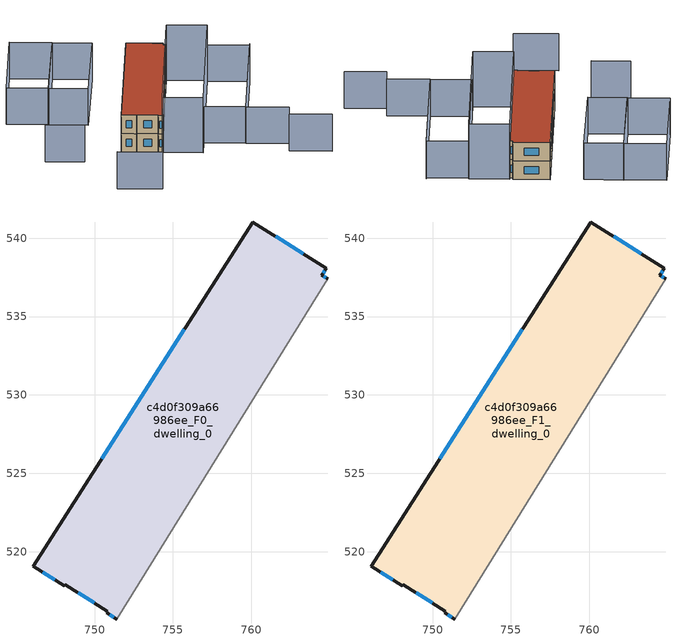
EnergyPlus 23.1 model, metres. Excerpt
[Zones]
c4d0f309a66986ee_F0_dwelling_0
 floor ground (EU_floor_Construction): 764.77,538.07 764.49,537.63 764.86,537.4 751.42,515.71 750.77,516.12 750.82,516.21 748.12,517.91 748.07,517.83 746.1,519.08 760.08,541.03 z0
 wall outside (EU_wall_Construction): 764.86,537.4 764.49,537.63 764.77,538.07 760.08,541.03 746.1,519.08 748.07,517.83 748.12,517.91 750.82,516.21 750.77,516.12 751.42,515.71 z0:3
 wall adiabatic (EU_wall_Construction): 751.42,515.71 764.86,537.4 z0:3
 window (EU_Window_Construction): 764.75,537.47 764.61,537.56 / 750.97,515.99 751.22,515.84 / 748.96,517.38 749.98,516.74 / 746.71,518.69 747.46,518.22 / 755.72,534.19 750.46,525.92 / 763.31,539 761.54,540.11 / 764.58,537.77 764.69,537.94 z0.93:2.07
c4d0f309a66986ee_F1_dwelling_0
 floor to c4d0f309a66986ee_F0_dwelling_0 (EU_floor_Construction): 764.77,538.07 764.49,537.63 764.86,537.4 751.42,515.71 750.77,516.12 750.82,516.21 748.12,517.91 748.07,517.83 746.1,519.08 760.08,541.03 z3
 wall outside (EU_wall_Construction): 764.86,537.4 764.49,537.63 764.77,538.07 760.08,541.03 746.1,519.08 748.07,517.83 748.12,517.91 750.82,516.21 750.77,516.12 751.42,515.71 z3:6
 wall adiabatic (EU_wall_Construction): 751.42,515.71 764.86,537.4 z3:6
 window (EU_Window_Construction): 764.75,537.47 764.61,537.56 / 750.97,515.99 751.22,515.84 / 748.96,517.38 749.98,516.74 / 746.71,518.69 747.46,518.22 / 755.72,534.19 750.46,525.92 / 763.31,539 761.54,540.11 / 764.58,537.77 764.69,537.94 z3.93:5.07
 roof outside (EU_roof_Construction): 751.42,515.71 764.86,537.4 764.49,537.63 764.77,538.07 760.08,541.03 746.1,519.08 748.07,517.83 748.12,517.91 750.82,516.21 750.77,516.12 z6
shading: 738.77,507.98 744.5,504.43 / 734.64,521.89 739.61,518.81 / 773.16,503.2 767.78,506.54 / 769.09,508.72 763.59,512.22 / 763.59,512.22 775.71,531.28 / 758.29,515.57 770.15,534.31 / 770.15,534.31 775.49,530.93 / 775.49,530.93 763.62,512.19 / 763.62,512.19 758.29,515.57 / 741.8,533.03 750.75,546.83 / 750.75,546.83 755.74,543.59 / 755.74,543.59 746.79,529.79 / 746.79,529.79 741.8,533.03 / 736.51,536.4 745.33,550.2 / 745.33,550.2 750.71,546.77 / 750.71,546.77 741.89,532.96 / 741.89,532.96 736.51,536.4 z0:6; 765.14,537.84 770.32,534.58 / 770.32,534.58 756.43,512.55 / 756.43,512.55 751.26,515.82 / 751.26,515.82 765.14,537.84 z0:9
[Building]
EU S2 Campaign: North Axis=0; Terrain=City; Solar Distribution=FullExterior
[Site:Location]
Montreal-Trudeau.Intl.AP: Latitude=45.4667; Longitude=-73.75; Time Zone=-5; Elevation=36
[SizingPeriod:WeatherFileDays]
AnnualSizingPeriod: Begin Month=1; Begin Day of Month=1; End Month=12; End Day of Month=31; Day of Week for Start Day=Monday; Use Weather File Daylight Saving Period=No; Use Weather File Rain and Snow Indicators=No
[MATERIAL]
EU_InternalMass_Material: Roughness=MediumRough; Thickness=0.1; Conductivity=1; Density=1800; Specific Heat=900; Thermal Absorptance=0.9; Solar Absorptance=0.7; Visible Absorptance=0.7
[MATERIAL:NOMASS] Roughness=MediumRough; Thermal Absorptance=0.9; Solar Absorptance=0.7; Visible Absorptance=0.7
Name | Thermal Resistance
EU_wall_NoMass; EU_floor_NoMass | 1.36485
EU_roof_NoMass | 2.55992
[WINDOWMATERIAL:SIMPLEGLAZINGSYSTEM]
EU_Window_SimpleGlazing: UFactor=3.92339; Solar Heat Gain Coefficient=0.8; Visible Transmittance=0.8
[CONSTRUCTION]
EU_wall_Construction: EU_wall_NoMass
EU_roof_Construction: EU_roof_NoMass
EU_floor_Construction: EU_floor_NoMass
EU_Window_Construction: EU_Window_SimpleGlazing
EU_InternalMass_Construction: EU_InternalMass_Material
[ZONE] Type=1; Multiplier=1; Ceiling Height=autocalculate; Volume=477.667; Floor Area=autocalculate; Part of Total Floor Area=Yes
c4d0f309a66986ee_F0_dwelling_0; c4d0f309a66986ee_F1_dwelling_0
[INTERNALMASS] Construction=EU_InternalMass_Construction; Surface Area=159.222
Name | Zone or ZoneList
c4d0f309a66986ee_F0_dwelling_0_EU_InternalMass | c4d0f309a66986ee_F0_dwelling_0
c4d0f309a66986ee_F1_dwelling_0_EU_InternalMass | c4d0f309a66986ee_F1_dwelling_0
[OTHEREQUIPMENT] Fuel Type=Electricity; Design Level Calculation Method=Watts/Area; Power per Zone Floor Area=1; Fraction Latent=0; Fraction Radiant=0; Fraction Lost=0; Carbon Dioxide Generation Rate=0; EndUse Subcategory=EU_Step8_InternalGains
Name | Zone or ZoneList or Space or SpaceList | Schedule
EU_Step8_InternalGain_c4d0f309a66986ee_F0_dwelling_0_f000 | c4d0f309a66986ee_F0_dwelling_0 | EU_Step8_GainSchedule_c4d0f309a66986ee_F0_dwelling_0_f000
EU_Step8_InternalGain_c4d0f309a66986ee_F1_dwelling_0_f000 | c4d0f309a66986ee_F1_dwelling_0 | EU_Step8_GainSchedule_c4d0f309a66986ee_F1_dwelling_0_f000
[ZONEVENTILATION:DESIGNFLOWRATE] Schedule=EU_AlwaysOn; Design Flow Rate Calculation Method=AirChanges/Hour; Air Changes per Hour=0.860309; Ventilation Type=Natural; Fan Pressure Rise=0; Fan Total Efficiency=1; Constant Term Coefficient=1; Temperature Term Coefficient=0; Velocity Term Coefficient=0; Velocity Squared Term Coefficient=0; Minimum Indoor Temperature=-100; Maximum Indoor Temperature=100; Delta Temperature=-100; Minimum Outdoor Temperature=-100; Maximum Outdoor Temperature=100; Maximum Wind Speed=40
Name | Zone or ZoneList or Space or SpaceList
EU_ConstantAir_c4d0f309a66986ee_F0_dwelling_0 | c4d0f309a66986ee_F0_dwelling_0
EU_ConstantAir_c4d0f309a66986ee_F1_dwelling_0 | c4d0f309a66986ee_F1_dwelling_0
[HVACTEMPLATE:THERMOSTAT] Constant Heating Setpoint=20; Constant Cooling Setpoint=50
EU_HeatOnly_c4d0f309a66986ee_F0_dwelling_0; EU_HeatOnly_c4d0f309a66986ee_F1_dwelling_0
[HVACTEMPLATE:ZONE:IDEALLOADSAIRSYSTEM] System Availability Schedule=EU_AlwaysOn; Maximum Heating Supply Air Temperature=50; Minimum Cooling Supply Air Temperature=13; Maximum Heating Supply Air Humidity Ratio=0.0156; Minimum Cooling Supply Air Humidity Ratio=0.0077; Heating Limit=NoLimit; Cooling Limit=NoLimit; Heating Availability Schedule=EU_AlwaysOn; Cooling Availability Schedule=EU_CoolingOff; Dehumidification Control Type=ConstantSensibleHeatRatio; Cooling Sensible Heat Ratio=0.7; Dehumidification Setpoint=60; Humidification Control Type=None; Humidification Setpoint=30; Outdoor Air Method=None; Outdoor Air Flow Rate per Person=0.00944; Outdoor Air Flow Rate per Zone Floor Area=0; Outdoor Air Flow Rate per Zone=0; Demand Controlled Ventilation Type=None; Outdoor Air Economizer Type=NoEconomizer; Heat Recovery Type=None; Sensible Heat Recovery Effectiveness=0.7; Latent Heat Recovery Effectiveness=0.65
Name | Template Thermostat
c4d0f309a66986ee_F0_dwelling_0 | EU_HeatOnly_c4d0f309a66986ee_F0_dwelling_0
c4d0f309a66986ee_F1_dwelling_0 | EU_HeatOnly_c4d0f309a66986ee_F1_dwelling_0
[SIZING:ZONE] Zone Cooling Design Supply Air Temperature Input Method=SupplyAirTemperature; Zone Cooling Design Supply Air Temperature=13; Zone Heating Design Supply Air Temperature Input Method=SupplyAirTemperature; Zone Heating Design Supply Air Temperature=50; Zone Cooling Design Supply Air Humidity Ratio=0.008; Zone Heating Design Supply Air Humidity Ratio=0.008; Cooling Design Air Flow Method=DesignDay; Cooling Design Air Flow Rate=0; Cooling Minimum Air Flow per Zone Floor Area=0.000762; Cooling Minimum Air Flow=0; Cooling Minimum Air Flow Fraction=0.2; Heating Design Air Flow Method=DesignDay; Heating Design Air Flow Rate=0; Heating Maximum Air Flow per Zone Floor Area=0.002032; Heating Maximum Air Flow=0.141576; Heating Maximum Air Flow Fraction=0.3; Account for Dedicated Outdoor Air System=No; Dedicated Outdoor Air System Control Strategy=NeutralSupplyAir; Dedicated Outdoor Air Low Setpoint Temperature for Design=autosize; Dedicated Outdoor Air High Setpoint Temperature for Design=autosize; Zone Load Sizing Method=Sensible Load Only No Latent Load; Zone Latent Cooling Design Supply Air Humidity Ratio Input Method=HumidityRatioDifference; Zone Cooling Design Supply Air Humidity Ratio Difference=0.005; Zone Latent Heating Design Supply Air Humidity Ratio Input Method=HumidityRatioDifference; Zone Humidification Design Supply Air Humidity Ratio Difference=0.005
c4d0f309a66986ee_F0_dwelling_0; c4d0f309a66986ee_F1_dwelling_0
[SCHEDULE:CONSTANT]
Name | Hourly Value
EU_AlwaysOn | 1
EU_CoolingOff | 0
[SCHEDULE:FILE] Column Number=1; Rows to Skip at Top=0; Number of Hours of Data=8760; Column Separator=Comma; Interpolate to Timestep=No; Minutes per Item=60; Adjust Schedule for Daylight Savings=Yes
Name | File
EU_Step8_GainSchedule_c4d0f309a66986ee_F0_dwelling_0_f000 | ../../schedules/c4d0f309a66986ee/c4d0f309a66986ee_F0_dwelling_0_f000_gain.csv
EU_Step8_GainSchedule_c4d0f309a66986ee_F1_dwelling_0_f000 | ../../schedules/c4d0f309a66986ee/c4d0f309a66986ee_F1_dwelling_0_f000_gain.csv
